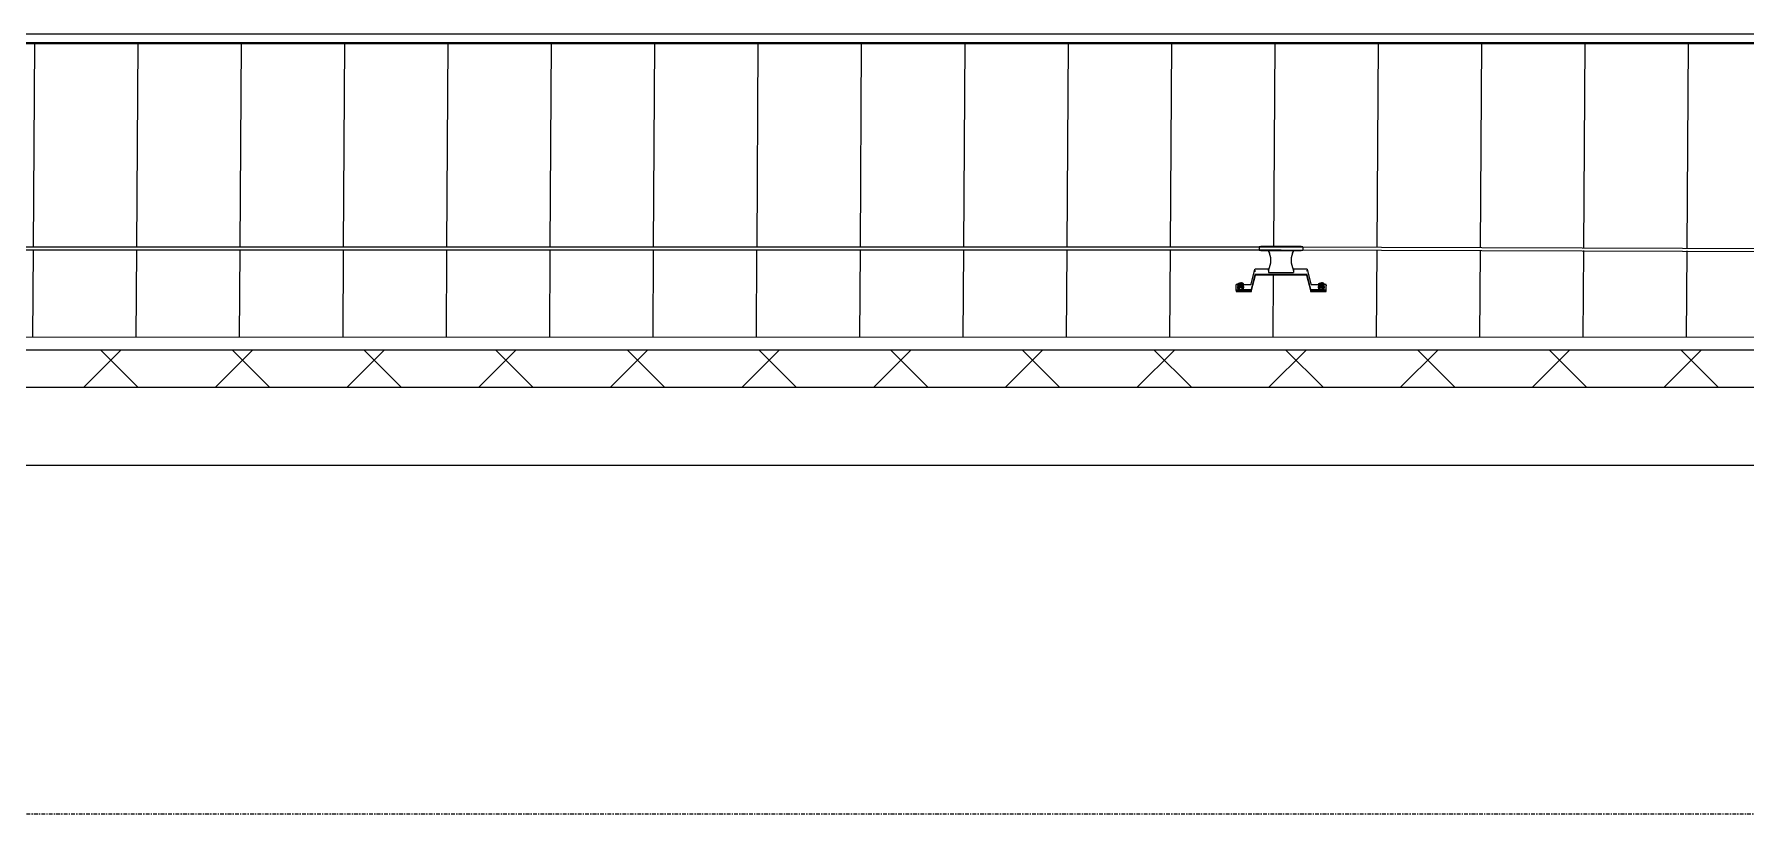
# Model space of a CAD drawing. Header units: millimetres. Extents: x 900982 to 1200730, y -305 to 27743.
# Drawn here: x 1006134 to 1011649, y 15200 to 17711 of the extents above; entities that cross this region are included whole.
import ezdxf

# ---------------------------------------------------------------- set-up
doc = ezdxf.new("R2010")
doc.units = ezdxf.units.MM
doc.linetypes.add('AEC_Center', pattern=[24, 12, -4, 4, -4])
for name, color, linetype, lineweight in [('A-FLOR-LEVL', 51, 'Continuous', 5), ('A-ROOF', 132, 'Continuous', 5), ('A-ROOF-PATT', 132, 'Continuous', 15), ('Q-SPCQ', 91, 'Continuous', 5)]:
    doc.layers.add(name, color=color, linetype=linetype, lineweight=lineweight)

# ---------------------------------------------------------------- blocks, each defined once
blk = doc.blocks.new('Static Line_Sayfa_Metal Deck_Pan Mount - Up to 15 _ pitch - Max 2 Users-1845519-SECTION - GRIDS 2A')
at = {"layer": 'Q-SPCQ'}
for p, q in [((1010152.4, 17024.9), (917357.6, 17024.9)), ((917357.6, 17016.9), (1010152.4, 17016.9)), ((1010085.7, 17027.2), (1010081.4, 17026.2)), ((1010081.4, 17015.7), (1010085.7, 17014.7)), ((1010214.8, 17027.4), (1010088, 17027.4)), ((1010088, 17014.4), (1010214.8, 17014.4)), ((1010111.4, 17014.5), (1010111.4, 17016.4)), ((1010111.4, 17013.3), (1010111.4, 17014.5)), ((1010191.4, 17014.5), (1010111.4, 17014.5)), ((1010111.4, 17013.6), (1010111.4, 17013.3)), ((1015903.5, 17006), (1010151.4, 17024.9)), ((1010151.4, 17016.9), (1015903.5, 16998)), ((1010191.4, 17016.4), (1010191.4, 17014.5)), ((1010191.4, 17014.5), (1010191.4, 17013.3)), ((1010191.4, 17013.3), (1010191.4, 17013.6)), ((1010221.4, 17026.2), (1010217.1, 17027.2)), ((1010217.1, 17014.7), (1010221.4, 17015.7)), ((1010067.5, 16936.8), (1010055, 16888.4)), ((1010055.1, 16905.9), (1010067.6, 16954.2)), ((1010056.6, 16886.5), (1010069.1, 16934.8)), ((1010068.6, 16949.8), (1010067.6, 16946)), ((1010234.3, 16937.5), (1010068.5, 16937.5)), ((1010068.6, 16954.9), (1010113.1, 16954.9)), ((1010070, 16935.5), (1010232.7, 16935.5)), ((1010111.4, 16951.6), (1010111.4, 16951.8)), ((1010111.4, 16951.8), (1010111.4, 16949.8)), ((1010111.4, 16949.6), (1010111.4, 16951.6)), ((1010111.4, 16943.2), (1010191.4, 16943.2)), ((1010189.7, 16954.9), (1010234.4, 16954.9)), ((1010191.4, 16949.8), (1010191.4, 16951.8)), ((1010191.4, 16951.8), (1010191.4, 16951.6)), ((1010191.4, 16951.6), (1010191.4, 16949.6)), ((1010233.7, 16934.8), (1010246.2, 16886.5)), ((1010235.3, 16946.4), (1010234.3, 16950.1)), ((1010247.7, 16888.4), (1010235.2, 16936.8)), ((1010235.3, 16954.2), (1010247.8, 16905.9)), ((1010006.4, 16888.6), (1010006.5, 16904.3)), ((1010006.4, 16888.6), (1010006.4, 16886.6)), ((1010006.4, 16885.7), (1010006.4, 16888.6)), ((1010056.4, 16885.7), (1010006.4, 16885.7)), ((1010006.4, 16885.7), (1010006.4, 16882.7)), ((1010006.4, 16882.7), (1010056.4, 16882.7)), ((1010016.8, 16897.5), (1010012.3, 16896.9)), ((1010012.4, 16894.2), (1010012.4, 16892.9)), ((1010012.4, 16890.3), (1010012.4, 16888.9)), ((1010012.5, 16905.2), (1010012.5, 16903.9)), ((1010012.5, 16901.2), (1010012.5, 16899.9)), ((1010054.1, 16887.7), (1010016.4, 16887.7)), ((1010016.4, 16885.7), (1010055.6, 16885.7)), ((1010021.4, 16902.3), (1010016.6, 16902.1)), ((1010016.6, 16902.1), (1010016.6, 16901.6)), ((1010016.6, 16902.1), (1010016.6, 16897.5)), ((1010016.6, 16901.6), (1010021.4, 16901.3)), ((1010016.6, 16901.6), (1010016.6, 16897)), ((1010016.6, 16896.7), (1010021.4, 16896.9)), ((1010021.4, 16895.9), (1010016.6, 16896.2)), ((1010026.3, 16902.1), (1010021.4, 16902.3)), ((1010021.4, 16902.3), (1010021.4, 16897.7)), ((1010021.4, 16901.3), (1010026.3, 16901.6)), ((1010021.4, 16896.8), (1010021.4, 16901.3)), ((1010021.4, 16896.9), (1010026.3, 16896.7)), ((1010026.3, 16896.2), (1010021.4, 16895.9)), ((1010021.5, 16905.1), (1010027.4, 16905.1)), ((1010030.6, 16896.9), (1010026.1, 16897.5)), ((1010026.3, 16901.6), (1010026.3, 16902.1)), ((1010026.3, 16902.1), (1010026.3, 16897.5)), ((1010026.3, 16901.6), (1010026.3, 16897)), ((1010029.3, 16905.1), (1010054.2, 16905.1)), ((1010030.4, 16892.9), (1010030.4, 16894.2)), ((1010030.4, 16888.9), (1010030.4, 16890.3)), ((1010030.5, 16903.9), (1010030.5, 16905.2)), ((1010030.5, 16899.9), (1010030.5, 16901.2)), ((1010056.4, 16882.7), (1010056.4, 16885.7)), ((1010246.4, 16885.7), (1010246.4, 16882.7)), ((1010296.4, 16885.7), (1010246.4, 16885.7)), ((1010246.4, 16882.7), (1010296.4, 16882.7)), ((1010247.2, 16885.7), (1010286.4, 16885.7)), ((1010286.4, 16887.7), (1010248.7, 16887.7)), ((1010248.8, 16905.1), (1010273.7, 16905.1)), ((1010276.8, 16897.5), (1010272.3, 16896.9)), ((1010272.4, 16894.2), (1010272.4, 16892.9)), ((1010272.4, 16890.3), (1010272.4, 16888.9)), ((1010272.5, 16905.2), (1010272.5, 16903.9)), ((1010272.5, 16901.2), (1010272.5, 16899.9)), ((1010275.5, 16905.1), (1010281.5, 16905.1)), ((1010281.4, 16902.3), (1010276.6, 16902.1)), ((1010276.6, 16902.1), (1010276.6, 16901.6)), ((1010276.6, 16902.1), (1010276.6, 16897.5)), ((1010276.6, 16901.6), (1010281.4, 16901.3)), ((1010276.6, 16901.6), (1010276.6, 16897)), ((1010281.4, 16896.9), (1010276.6, 16896.7)), ((1010286.3, 16902.1), (1010281.4, 16902.3)), ((1010281.4, 16902.3), (1010281.4, 16897.7)), ((1010281.4, 16901.3), (1010286.3, 16901.6)), ((1010281.4, 16896.8), (1010281.4, 16901.3)), ((1010286.3, 16896.7), (1010281.4, 16896.9)), ((1010281.4, 16895.9), (1010286.3, 16896.2)), ((1010290.6, 16896.9), (1010286.1, 16897.5)), ((1010286.3, 16901.6), (1010286.3, 16902.1)), ((1010286.3, 16902.1), (1010286.3, 16897.5)), ((1010286.3, 16901.6), (1010286.3, 16897)), ((1010290.4, 16892.9), (1010290.4, 16894.2)), ((1010290.4, 16888.9), (1010290.4, 16890.3)), ((1010290.5, 16903.9), (1010290.5, 16905.2)), ((1010290.5, 16899.9), (1010290.5, 16901.2)), ((1010296.4, 16888.6), (1010296.5, 16904.3)), ((1010296.4, 16885.7), (1010296.4, 16888.6)), ((1010296.4, 16882.7), (1010296.4, 16885.7)), ((1010296.5, 16903.1), (1010296.5, 16900.1))]:
    blk.add_line(p, q, dxfattribs=at)
at = {"layer": 'Q-SPCQ', "flags": 128}
for points in [[(1010085.7, 17027.2), (1010086.1, 17027.3), (1010086.5, 17027.3), (1010086.9, 17027.4), (1010087.3, 17027.4), (1010087.7, 17027.4), (1010088, 17027.4)], [(1010088, 17014.4), (1010087.6, 17014.4), (1010087.2, 17014.5), (1010086.8, 17014.5), (1010086.4, 17014.6), (1010086, 17014.6), (1010085.7, 17014.7)], [(1010214.8, 17027.4), (1010215.2, 17027.4), (1010215.6, 17027.4), (1010216, 17027.4), (1010216.4, 17027.3), (1010216.8, 17027.2), (1010217.1, 17027.2)], [(1010217.1, 17014.7), (1010216.7, 17014.6), (1010216.3, 17014.6), (1010215.9, 17014.5), (1010215.5, 17014.5), (1010215.1, 17014.4), (1010214.8, 17014.4)], [(1010012.4, 16894.2), (1010012.8, 16895.9), (1010013.5, 16897), (1010014.1, 16897.5), (1010014.6, 16897.8), (1010014.9, 16898), (1010015.2, 16898.1), (1010015.5, 16898.2), (1010015.7, 16898.2), (1010015.8, 16898.3), (1010016, 16898.3), (1010016.2, 16898.4), (1010016.3, 16898.4), (1010016.5, 16898.4), (1010016.6, 16898.4), (1010016.8, 16898.5), (1010016.9, 16898.5), (1010017.1, 16898.5), (1010017.3, 16898.5), (1010017.4, 16898.5), (1010017.6, 16898.5), (1010017.8, 16898.6), (1010017.9, 16898.6), (1010018.1, 16898.6), (1010018.3, 16898.6), (1010018.5, 16898.6), (1010018.7, 16898.6), (1010018.9, 16898.6), (1010019.1, 16898.6), (1010019.3, 16898.6), (1010019.5, 16898.6), (1010019.7, 16898.7), (1010019.9, 16898.7), (1010020.1, 16898.7), (1010020.3, 16898.7), (1010020.5, 16898.7), (1010020.7, 16898.7), (1010020.9, 16898.7), (1010021.1, 16898.7), (1010021.4, 16898.7), (1010021.4, 16898.7)], [(1010012.4, 16890.3), (1010012.8, 16891.9), (1010013.5, 16893), (1010014.1, 16893.6), (1010014.6, 16893.8), (1010014.9, 16894), (1010015.2, 16894.1), (1010015.4, 16894.2), (1010015.6, 16894.3), (1010015.8, 16894.3), (1010016, 16894.3), (1010016.1, 16894.4), (1010016.3, 16894.4), (1010016.5, 16894.4), (1010016.6, 16894.5), (1010016.8, 16894.5), (1010016.9, 16894.5), (1010017.1, 16894.5), (1010017.2, 16894.5), (1010017.4, 16894.5), (1010017.6, 16894.6), (1010017.7, 16894.6), (1010017.9, 16894.6), (1010018.1, 16894.6), (1010018.3, 16894.6), (1010018.5, 16894.6), (1010018.7, 16894.6), (1010018.8, 16894.6), (1010019, 16894.6), (1010019.2, 16894.7), (1010019.4, 16894.7), (1010019.6, 16894.7), (1010019.9, 16894.7), (1010020.1, 16894.7), (1010020.3, 16894.7), (1010020.5, 16894.7), (1010020.7, 16894.7), (1010020.9, 16894.7), (1010021.1, 16894.7), (1010021.3, 16894.7), (1010021.4, 16894.7)], [(1010012.5, 16905.2), (1010012.9, 16906.9), (1010013.6, 16907.9), (1010014.2, 16908.5), (1010014.6, 16908.8), (1010015, 16909), (1010015.3, 16909.1), (1010015.5, 16909.2), (1010015.7, 16909.2), (1010015.9, 16909.3), (1010016.1, 16909.3), (1010016.2, 16909.3), (1010016.4, 16909.3), (1010016.5, 16909.4), (1010016.7, 16909.4), (1010016.9, 16909.4), (1010017, 16909.4), (1010017.2, 16909.5), (1010017.3, 16909.5), (1010017.5, 16909.5), (1010017.7, 16909.5), (1010017.8, 16909.5), (1010018, 16909.5), (1010018.2, 16909.5), (1010018.4, 16909.6), (1010018.6, 16909.6), (1010018.7, 16909.6), (1010018.9, 16909.6), (1010019.1, 16909.6), (1010019.3, 16909.6), (1010019.5, 16909.6), (1010019.7, 16909.6), (1010019.9, 16909.6), (1010020.2, 16909.6), (1010020.4, 16909.6), (1010020.6, 16909.6), (1010020.8, 16909.6), (1010021, 16909.6), (1010021.2, 16909.6), (1010021.4, 16909.6), (1010021.5, 16909.6)], [(1010012.5, 16901.2), (1010012.8, 16902.9), (1010013.5, 16904), (1010014.2, 16904.5), (1010014.6, 16904.8), (1010015, 16905), (1010015.3, 16905.1), (1010015.5, 16905.2), (1010015.7, 16905.2), (1010015.9, 16905.3), (1010016, 16905.3), (1010016.2, 16905.3), (1010016.4, 16905.4), (1010016.5, 16905.4), (1010016.7, 16905.4), (1010016.8, 16905.4), (1010017, 16905.4), (1010017.1, 16905.5), (1010017.3, 16905.5), (1010017.5, 16905.5), (1010017.6, 16905.5), (1010017.8, 16905.5), (1010018, 16905.5), (1010018.2, 16905.6), (1010018.3, 16905.6), (1010018.5, 16905.6), (1010018.7, 16905.6), (1010018.9, 16905.6), (1010019.1, 16905.6), (1010019.3, 16905.6), (1010019.5, 16905.6), (1010019.7, 16905.6), (1010019.9, 16905.6), (1010020.1, 16905.6), (1010020.3, 16905.6), (1010020.5, 16905.6), (1010020.8, 16905.6), (1010021, 16905.7), (1010021.2, 16905.7), (1010021.4, 16905.7), (1010021.5, 16905.7)], [(1010030.4, 16894.2), (1010030, 16895.9), (1010029.3, 16897), (1010028.7, 16897.5), (1010028.2, 16897.8), (1010027.9, 16898), (1010027.6, 16898.1), (1010027.4, 16898.2), (1010027.2, 16898.2), (1010027, 16898.3), (1010026.8, 16898.3), (1010026.7, 16898.4), (1010026.5, 16898.4), (1010026.3, 16898.4), (1010026.2, 16898.4), (1010026, 16898.5), (1010025.9, 16898.5), (1010025.7, 16898.5), (1010025.6, 16898.5), (1010025.4, 16898.5), (1010025.2, 16898.5), (1010025.1, 16898.6), (1010024.9, 16898.6), (1010024.7, 16898.6), (1010024.5, 16898.6), (1010024.3, 16898.6), (1010024.1, 16898.6), (1010024, 16898.6), (1010023.8, 16898.6), (1010023.6, 16898.6), (1010023.4, 16898.6), (1010023.2, 16898.7), (1010022.9, 16898.7), (1010022.7, 16898.7), (1010022.5, 16898.7), (1010022.3, 16898.7), (1010022.1, 16898.7), (1010021.9, 16898.7), (1010021.7, 16898.7), (1010021.5, 16898.7), (1010021.4, 16898.7)], [(1010030.4, 16890.3), (1010030, 16891.9), (1010029.3, 16893), (1010028.7, 16893.6), (1010028.2, 16893.8), (1010027.9, 16894), (1010027.6, 16894.1), (1010027.3, 16894.2), (1010027.1, 16894.3), (1010027, 16894.3), (1010026.8, 16894.3), (1010026.6, 16894.4), (1010026.5, 16894.4), (1010026.3, 16894.4), (1010026.2, 16894.5), (1010026, 16894.5), (1010025.9, 16894.5), (1010025.7, 16894.5), (1010025.5, 16894.5), (1010025.4, 16894.5), (1010025.2, 16894.6), (1010025, 16894.6), (1010024.9, 16894.6), (1010024.7, 16894.6), (1010024.5, 16894.6), (1010024.3, 16894.6), (1010024.1, 16894.6), (1010023.9, 16894.6), (1010023.7, 16894.6), (1010023.5, 16894.7), (1010023.3, 16894.7), (1010023.1, 16894.7), (1010022.9, 16894.7), (1010022.7, 16894.7), (1010022.5, 16894.7), (1010022.3, 16894.7), (1010022.1, 16894.7), (1010021.9, 16894.7), (1010021.7, 16894.7), (1010021.4, 16894.7), (1010021.4, 16894.7)], [(1010030.5, 16905.2), (1010030.1, 16906.9), (1010029.4, 16907.9), (1010028.8, 16908.5), (1010028.3, 16908.8), (1010028, 16909), (1010027.7, 16909.1), (1010027.4, 16909.2), (1010027.2, 16909.2), (1010027.1, 16909.3), (1010026.9, 16909.3), (1010026.7, 16909.3), (1010026.6, 16909.3), (1010026.4, 16909.4), (1010026.3, 16909.4), (1010026.1, 16909.4), (1010026, 16909.4), (1010025.8, 16909.5), (1010025.6, 16909.5), (1010025.5, 16909.5), (1010025.3, 16909.5), (1010025.1, 16909.5), (1010025, 16909.5), (1010024.8, 16909.5), (1010024.6, 16909.6), (1010024.4, 16909.6), (1010024.2, 16909.6), (1010024, 16909.6), (1010023.8, 16909.6), (1010023.6, 16909.6), (1010023.4, 16909.6), (1010023.2, 16909.6), (1010023, 16909.6), (1010022.8, 16909.6), (1010022.6, 16909.6), (1010022.4, 16909.6), (1010022.2, 16909.6), (1010022, 16909.6), (1010021.8, 16909.6), (1010021.5, 16909.6), (1010021.5, 16909.6)], [(1010030.5, 16901.2), (1010030.1, 16902.9), (1010029.4, 16904), (1010028.8, 16904.5), (1010028.3, 16904.8), (1010027.9, 16905), (1010027.6, 16905.1), (1010027.4, 16905.2), (1010027.2, 16905.2), (1010027, 16905.3), (1010026.9, 16905.3), (1010026.7, 16905.3), (1010026.5, 16905.4), (1010026.4, 16905.4), (1010026.2, 16905.4), (1010026.1, 16905.4), (1010025.9, 16905.4), (1010025.8, 16905.5), (1010025.6, 16905.5), (1010025.4, 16905.5), (1010025.3, 16905.5), (1010025.1, 16905.5), (1010024.9, 16905.5), (1010024.7, 16905.6), (1010024.6, 16905.6), (1010024.4, 16905.6), (1010024.2, 16905.6), (1010024, 16905.6), (1010023.8, 16905.6), (1010023.6, 16905.6), (1010023.4, 16905.6), (1010023.2, 16905.6), (1010023, 16905.6), (1010022.8, 16905.6), (1010022.6, 16905.6), (1010022.4, 16905.6), (1010022.2, 16905.6), (1010021.9, 16905.7), (1010021.7, 16905.7), (1010021.5, 16905.7), (1010021.5, 16905.7)], [(1010272.4, 16894.2), (1010272.8, 16895.9), (1010273.5, 16897), (1010274.1, 16897.5), (1010274.6, 16897.8), (1010274.9, 16898), (1010275.2, 16898.1), (1010275.5, 16898.2), (1010275.7, 16898.2), (1010275.8, 16898.3), (1010276, 16898.3), (1010276.2, 16898.4), (1010276.3, 16898.4), (1010276.5, 16898.4), (1010276.6, 16898.4), (1010276.8, 16898.5), (1010276.9, 16898.5), (1010277.1, 16898.5), (1010277.3, 16898.5), (1010277.4, 16898.5), (1010277.6, 16898.5), (1010277.8, 16898.6), (1010277.9, 16898.6), (1010278.1, 16898.6), (1010278.3, 16898.6), (1010278.5, 16898.6), (1010278.7, 16898.6), (1010278.9, 16898.6), (1010279.1, 16898.6), (1010279.3, 16898.6), (1010279.5, 16898.6), (1010279.7, 16898.7), (1010279.9, 16898.7), (1010280.1, 16898.7), (1010280.3, 16898.7), (1010280.5, 16898.7), (1010280.7, 16898.7), (1010280.9, 16898.7), (1010281.1, 16898.7), (1010281.4, 16898.7), (1010281.4, 16898.7)], [(1010272.4, 16890.3), (1010272.8, 16891.9), (1010273.5, 16893), (1010274.1, 16893.6), (1010274.6, 16893.8), (1010274.9, 16894), (1010275.2, 16894.1), (1010275.4, 16894.2), (1010275.6, 16894.3), (1010275.8, 16894.3), (1010276, 16894.3), (1010276.1, 16894.4), (1010276.3, 16894.4), (1010276.5, 16894.4), (1010276.6, 16894.5), (1010276.8, 16894.5), (1010276.9, 16894.5), (1010277.1, 16894.5), (1010277.2, 16894.5), (1010277.4, 16894.5), (1010277.6, 16894.6), (1010277.7, 16894.6), (1010277.9, 16894.6), (1010278.1, 16894.6), (1010278.3, 16894.6), (1010278.5, 16894.6), (1010278.7, 16894.6), (1010278.8, 16894.6), (1010279, 16894.6), (1010279.2, 16894.7), (1010279.4, 16894.7), (1010279.6, 16894.7), (1010279.9, 16894.7), (1010280.1, 16894.7), (1010280.3, 16894.7), (1010280.5, 16894.7), (1010280.7, 16894.7), (1010280.9, 16894.7), (1010281.1, 16894.7), (1010281.3, 16894.7), (1010281.4, 16894.7)], [(1010272.5, 16905.2), (1010272.9, 16906.9), (1010273.6, 16907.9), (1010274.2, 16908.5), (1010274.6, 16908.8), (1010275, 16909), (1010275.3, 16909.1), (1010275.5, 16909.2), (1010275.7, 16909.2), (1010275.9, 16909.3), (1010276.1, 16909.3), (1010276.2, 16909.3), (1010276.4, 16909.3), (1010276.5, 16909.4), (1010276.7, 16909.4), (1010276.9, 16909.4), (1010277, 16909.4), (1010277.2, 16909.5), (1010277.3, 16909.5), (1010277.5, 16909.5), (1010277.7, 16909.5), (1010277.8, 16909.5), (1010278, 16909.5), (1010278.2, 16909.5), (1010278.4, 16909.6), (1010278.6, 16909.6), (1010278.7, 16909.6), (1010278.9, 16909.6), (1010279.1, 16909.6), (1010279.3, 16909.6), (1010279.5, 16909.6), (1010279.7, 16909.6), (1010279.9, 16909.6), (1010280.2, 16909.6), (1010280.4, 16909.6), (1010280.6, 16909.6), (1010280.8, 16909.6), (1010281, 16909.6), (1010281.2, 16909.6), (1010281.4, 16909.6), (1010281.5, 16909.6)], [(1010272.5, 16901.2), (1010272.8, 16902.9), (1010273.5, 16904), (1010274.2, 16904.5), (1010274.6, 16904.8), (1010275, 16905), (1010275.3, 16905.1), (1010275.5, 16905.2), (1010275.7, 16905.2), (1010275.9, 16905.3), (1010276, 16905.3), (1010276.2, 16905.3), (1010276.4, 16905.4), (1010276.5, 16905.4), (1010276.7, 16905.4), (1010276.8, 16905.4), (1010277, 16905.4), (1010277.1, 16905.5), (1010277.3, 16905.5), (1010277.5, 16905.5), (1010277.6, 16905.5), (1010277.8, 16905.5), (1010278, 16905.5), (1010278.2, 16905.6), (1010278.3, 16905.6), (1010278.5, 16905.6), (1010278.7, 16905.6), (1010278.9, 16905.6), (1010279.1, 16905.6), (1010279.3, 16905.6), (1010279.5, 16905.6), (1010279.7, 16905.6), (1010279.9, 16905.6), (1010280.1, 16905.6), (1010280.3, 16905.6), (1010280.5, 16905.6), (1010280.8, 16905.6), (1010281, 16905.7), (1010281.2, 16905.7), (1010281.4, 16905.7), (1010281.5, 16905.7)], [(1010290.4, 16894.2), (1010290, 16895.9), (1010289.3, 16897), (1010288.7, 16897.5), (1010288.2, 16897.8), (1010287.9, 16898), (1010287.6, 16898.1), (1010287.4, 16898.2), (1010287.2, 16898.2), (1010287, 16898.3), (1010286.8, 16898.3), (1010286.7, 16898.4), (1010286.5, 16898.4), (1010286.3, 16898.4), (1010286.2, 16898.4), (1010286, 16898.5), (1010285.9, 16898.5), (1010285.7, 16898.5), (1010285.6, 16898.5), (1010285.4, 16898.5), (1010285.2, 16898.5), (1010285.1, 16898.6), (1010284.9, 16898.6), (1010284.7, 16898.6), (1010284.5, 16898.6), (1010284.3, 16898.6), (1010284.1, 16898.6), (1010284, 16898.6), (1010283.8, 16898.6), (1010283.6, 16898.6), (1010283.4, 16898.6), (1010283.2, 16898.7), (1010282.9, 16898.7), (1010282.7, 16898.7), (1010282.5, 16898.7), (1010282.3, 16898.7), (1010282.1, 16898.7), (1010281.9, 16898.7), (1010281.7, 16898.7), (1010281.5, 16898.7), (1010281.4, 16898.7)], [(1010290.4, 16890.3), (1010290, 16891.9), (1010289.3, 16893), (1010288.7, 16893.6), (1010288.2, 16893.8), (1010287.9, 16894), (1010287.6, 16894.1), (1010287.3, 16894.2), (1010287.1, 16894.3), (1010287, 16894.3), (1010286.8, 16894.3), (1010286.6, 16894.4), (1010286.5, 16894.4), (1010286.3, 16894.4), (1010286.2, 16894.5), (1010286, 16894.5), (1010285.9, 16894.5), (1010285.7, 16894.5), (1010285.5, 16894.5), (1010285.4, 16894.5), (1010285.2, 16894.6), (1010285, 16894.6), (1010284.9, 16894.6), (1010284.7, 16894.6), (1010284.5, 16894.6), (1010284.3, 16894.6), (1010284.1, 16894.6), (1010283.9, 16894.6), (1010283.7, 16894.6), (1010283.5, 16894.7), (1010283.3, 16894.7), (1010283.1, 16894.7), (1010282.9, 16894.7), (1010282.7, 16894.7), (1010282.5, 16894.7), (1010282.3, 16894.7), (1010282.1, 16894.7), (1010281.9, 16894.7), (1010281.7, 16894.7), (1010281.4, 16894.7), (1010281.4, 16894.7)], [(1010290.5, 16905.2), (1010290.1, 16906.9), (1010289.4, 16907.9), (1010288.8, 16908.5), (1010288.3, 16908.8), (1010288, 16909), (1010287.7, 16909.1), (1010287.4, 16909.2), (1010287.2, 16909.2), (1010287.1, 16909.3), (1010286.9, 16909.3), (1010286.7, 16909.3), (1010286.6, 16909.3), (1010286.4, 16909.4), (1010286.3, 16909.4), (1010286.1, 16909.4), (1010286, 16909.4), (1010285.8, 16909.5), (1010285.6, 16909.5), (1010285.5, 16909.5), (1010285.3, 16909.5), (1010285.1, 16909.5), (1010285, 16909.5), (1010284.8, 16909.5), (1010284.6, 16909.6), (1010284.4, 16909.6), (1010284.2, 16909.6), (1010284, 16909.6), (1010283.8, 16909.6), (1010283.6, 16909.6), (1010283.4, 16909.6), (1010283.2, 16909.6), (1010283, 16909.6), (1010282.8, 16909.6), (1010282.6, 16909.6), (1010282.4, 16909.6), (1010282.2, 16909.6), (1010282, 16909.6), (1010281.8, 16909.6), (1010281.5, 16909.6), (1010281.5, 16909.6)], [(1010290.5, 16901.2), (1010290.1, 16902.9), (1010289.4, 16904), (1010288.8, 16904.5), (1010288.3, 16904.8), (1010287.9, 16905), (1010287.6, 16905.1), (1010287.4, 16905.2), (1010287.2, 16905.2), (1010287, 16905.3), (1010286.9, 16905.3), (1010286.7, 16905.3), (1010286.5, 16905.4), (1010286.4, 16905.4), (1010286.2, 16905.4), (1010286.1, 16905.4), (1010285.9, 16905.4), (1010285.8, 16905.5), (1010285.6, 16905.5), (1010285.4, 16905.5), (1010285.3, 16905.5), (1010285.1, 16905.5), (1010284.9, 16905.5), (1010284.7, 16905.6), (1010284.6, 16905.6), (1010284.4, 16905.6), (1010284.2, 16905.6), (1010284, 16905.6), (1010283.8, 16905.6), (1010283.6, 16905.6), (1010283.4, 16905.6), (1010283.2, 16905.6), (1010283, 16905.6), (1010282.8, 16905.6), (1010282.6, 16905.6), (1010282.4, 16905.6), (1010282.2, 16905.6), (1010281.9, 16905.7), (1010281.7, 16905.7), (1010281.5, 16905.7), (1010281.5, 16905.7)]]:
    blk.add_lwpolyline(points, dxfattribs=at)
at = {"layer": 'Q-SPCQ'}
for centre, major_axis, ratio, start_param, end_param in [((1010081.4, 17020.9), (0, 5.22), 0.000553, 0.087266, 1.006623), ((1010081.4, 17020.9), (0, 5.22), 0.000553, 1.134464, 3.141462), ((1010081.4, 17020.9), (0, 5.22), 0.000553, 3.141593, 3.228859), ((1010048.6, 16982.7), (-70, 0.4), 0.996195, 3.429686, 3.60672), ((1010048.6, 16982.5), (-70, 0.4), 0.996195, 2.689154, 3.60672), ((1010254.2, 16982.5), (-70, 0.4), 0.996195, 5.830747, 6.748313), ((1010254.2, 16982.7), (-70, 0.4), 0.996195, 5.830747, 6.009742), ((1010221.4, 17020.9), (0, 5.22), 0.000553, 0.087266, 3.141593), ((1010221.4, 17020.9), (0, 5.22), 0.000553, 3.141723, 3.228859), ((1010068.5, 16936.5), (-1, 0.006), 0.996195, 4.718734, 6.03737), ((1010068.6, 16953.9), (-1, 0.006), 0.996195, 4.938506, 6.03737), ((1010070, 16934.5), (-1, 0.006), 0.996195, 4.718734, 6.03737), ((1010048.6, 16982.7), (-70, 0.4), 0.996195, 2.689154, 2.918546), ((1010111.4, 16950.2), (0, 7), 0.000553, 1.658063, 3.228859), ((1010254.2, 16982.7), (-70, 0.4), 0.996195, 0.235736, 0.465127), ((1010191.4, 16950.2), (0, 7), 0.000553, 1.658063, 3.228859), ((1010232.7, 16934.5), (-1, 0.006), 0.996195, 3.400097, 4.718734), ((1010234.4, 16953.9), (-1, 0.006), 0.996195, 3.400097, 4.718734), ((1010234.3, 16936.5), (-1, 0.006), 0.996195, 3.400097, 4.498961), ((1010016.4, 16888.6), (10, 0), 0.087156, 3.141593, 4.711834), ((1010016.4, 16886.6), (10, 0), 0.087156, 3.141593, 4.450035), ((1010016.5, 16904.3), (10, 0), 0.087156, 2.09384, 3.141038), ((1010021.4, 16896.4), (11, 0), 0.087156, 1.570241, 3.664636), ((1010021.5, 16899.9), (9, 0), 0.087156, 1.915454, 4.711834), ((1010021.4, 16888.9), (9, 0), 0.087156, 1.915454, 4.711834), ((1010021.4, 16892.9), (9, 0), 0.087156, 1.570241, 3.664636), ((1010021.5, 16903.9), (9, 0), 0.087156, 1.915454, 3.664636), ((1010016.4, 16886.6), (10, 0), 0.087156, 4.643586, 4.711834), ((1010021.4, 16896.4), (11, 0), 0.087156, 5.759031, 7.853427), ((1010021.4, 16892.9), (9, 0), 0.087156, 5.759031, 7.853427), ((1010021.4, 16888.9), (9, 0), 0.087156, 4.711834, 7.509336), ((1010021.5, 16903.9), (9, 0), 0.087156, 5.759031, 7.853427), ((1010021.5, 16903.9), (9, 0), 0.087156, 4.711834, 5.576632), ((1010021.5, 16899.9), (9, 0), 0.087156, 4.711834, 7.853427), ((1010054.1, 16888.7), (-1, 0.006), 0.996195, 1.577141, 2.895778), ((1010054.2, 16906.1), (-1, 0.006), 0.996195, 1.577141, 2.895778), ((1010055.6, 16886.7), (-1, 0.006), 0.996195, 1.577141, 2.895778), ((1010247.2, 16886.7), (-1, 0.006), 0.996195, 0.258504, 1.577141), ((1010248.7, 16888.7), (-1, 0.006), 0.996195, 0.258504, 1.577141), ((1010248.8, 16906.1), (-1, 0.006), 0.996195, 0.258504, 1.577141), ((1010281.4, 16896.4), (11, 0), 0.087156, 1.570241, 3.664636), ((1010281.4, 16888.9), (9, 0), 0.087156, 1.915454, 4.711834), ((1010281.4, 16892.9), (9, 0), 0.087156, 1.915454, 3.664636), ((1010281.5, 16903.9), (9, 0), 0.087156, 1.571576, 3.664636), ((1010281.5, 16899.9), (9, 0), 0.087156, 1.570241, 4.711834), ((1010281.5, 16903.9), (9, 0), 0.087156, 3.838502, 4.711834), ((1010281.4, 16896.4), (11, 0), 0.087156, 5.759031, 7.853427), ((1010281.4, 16892.9), (9, 0), 0.087156, 5.759031, 7.853427), ((1010281.4, 16892.9), (9, 0), 0.087156, 4.711834, 5.576632), ((1010281.4, 16888.9), (9, 0), 0.087156, 4.711834, 7.853427), ((1010281.5, 16903.9), (9, 0), 0.087156, 4.711834, 5.576632), ((1010281.5, 16899.9), (9, 0), 0.087156, 4.711834, 7.853427), ((1010281.5, 16903.9), (9, 0), 0.087156, 5.759031, 7.509336), ((1010286.4, 16888.6), (10, 0), 0.087156, 4.711834, 6.28263), ((1010286.4, 16886.6), (10, 0), 0.087156, 4.711834, 6.28263), ((1010286.5, 16904.3), (10, 0), 0.087156, 0, 1.046642)]:
    blk.add_ellipse(centre, major_axis=major_axis, ratio=ratio, start_param=start_param, end_param=end_param, dxfattribs=at)
for points in [[(1010021.4, 16897.7), (1010020.6, 16897.8), (1010019, 16897.8), (1010017.4, 16897.6), (1010016.6, 16897.5)], [(1010016.6, 16897.5), (1010016.6, 16897.5), (1010016.6, 16897.4), (1010016.6, 16897.2), (1010016.6, 16897)], [(1010016.6, 16897), (1010017.4, 16897.1), (1010019, 16897.1), (1010020.6, 16896.9), (1010021.4, 16896.8)], [(1010026.3, 16897.5), (1010025.5, 16897.6), (1010023.9, 16897.8), (1010022.2, 16897.8), (1010021.4, 16897.7)], [(1010021.4, 16896.8), (1010022.2, 16896.9), (1010023.8, 16897.1), (1010025.5, 16897.1), (1010026.3, 16897)], [(1010026.3, 16897), (1010026.3, 16897.2), (1010026.3, 16897.4), (1010026.3, 16897.5), (1010026.3, 16897.5)], [(1010276.6, 16897.5), (1010277.4, 16897.6), (1010279, 16897.8), (1010280.6, 16897.8), (1010281.4, 16897.7)], [(1010276.6, 16897), (1010276.6, 16897.2), (1010276.6, 16897.4), (1010276.6, 16897.5), (1010276.6, 16897.5)], [(1010281.4, 16896.8), (1010280.6, 16896.9), (1010279, 16897.1), (1010277.4, 16897.1), (1010276.6, 16897)], [(1010281.4, 16897.7), (1010282.2, 16897.8), (1010283.9, 16897.8), (1010285.5, 16897.6), (1010286.3, 16897.5)], [(1010286.3, 16897), (1010285.5, 16897.1), (1010283.8, 16897.1), (1010282.2, 16896.9), (1010281.4, 16896.8)], [(1010286.3, 16897.5), (1010286.3, 16897.5), (1010286.3, 16897.4), (1010286.3, 16897.2), (1010286.3, 16897)]]:
    blk.add_open_spline(points, degree=3, dxfattribs=at)
blk = doc.blocks.new('Ridge Capping - Ridge Capping-1882401-SECTION - GRIDS 2A')
at = {"layer": 'A-ROOF'}
for p, q in [((1021760.8, 17710.8), (910524.5, 17710.9)), ((910524.4, 17684.7), (1021760.8, 17684.7)), ((910524.4, 17681), (1021760.8, 17681))]:
    blk.add_line(p, q, dxfattribs=at)

msp = doc.modelspace()

# ---------------------------------------------------------------- hatches: boundary and pattern name
at = {"layer": 'A-ROOF-PATT', "lineweight": 5}
h = msp.add_hatch(dxfattribs=at)
h.set_pattern_fill('FP_3', color=256, style=0, pattern_type=2)
h.set_pattern_definition([(89.638, (-19.27, 413459.42), (-332.99965, -0.00109), [])])
h.paths.add_polyline_path([(1013396.2, 17006.6), (1013396.2, 17007.8), (1013387.2, 17007.8)])
h.paths.add_polyline_path([(1013258.7, 17008.2), (1013258.7, 17006.7), (1013256, 17007.9)])
h.paths.add_polyline_path([(914851.3, 17009), (914851.3, 17010.2), (914842.3, 17010.1)])
h.paths.add_polyline_path([(914713.8, 17009.7), (914713.8, 17008.2), (914710.3, 17009.3)])
h.paths.add_polyline_path([(913942.5, 17006.1), (913942.5, 17007.4), (913932.6, 17007.3)])
h.paths.add_polyline_path([(911611.8, 17018.4), (911608.4, 17009.3), (911607.4, 17019.2), (911610.3, 17018.7)])
h.paths.add_polyline_path([(911615.8, 17016.6), (911610.4, 17009), (911613, 17017.9)])
h.paths.add_polyline_path([(911619.2, 17013.8), (911613.8, 17011.7), (911615.8, 17016.6)])
h.paths.add_polyline_path([(913561.9, 17011.2), (913561.9, 17012.3), (913564.6, 17011.4)])
h.paths.add_polyline_path([(915661.9, 17018.2), (915661.9, 17019.3), (915667.1, 17018.5)])
h.paths.add_polyline_path([(916201.2, 17020), (916211.3, 17021.1), (916206.5, 17020.3)])
h.paths.add_polyline_path([(916649.4, 17021.6), (916649.4, 17022.5), (916653, 17021.7)])
h.paths.add_polyline_path([(1012106.7, 17017.2), (1012106.7, 17018.4), (1012108.3, 17017.3)])
h.paths.add_polyline_path([(1014206.8, 17010.5), (1014206.8, 17011.6), (1014210.6, 17010.7)])
h.paths.add_polyline_path([(1014746.1, 17008.7), (1014756.2, 17009.8), (1014750, 17008.9)])
h.paths.add_polyline_path([(1015890.8, 17013.8), (1015899.7, 17005.4), (1015898.2, 17003.2), (1015903.5, 17000.6), (1015899.7, 16998.4), (1015898.2, 16996.5), (1015903.5, 16994.3), (1015908.8, 16996.5), (1015911, 17001.8), (1015910, 17015.7), (1015905.4, 17009.3), (1015903.5, 17009.3), (1015901.5, 17009), (1015899.2, 17009), (1015898.2, 17007.1), (1015894.2, 17010.7)])
h.paths.add_polyline_path([(1016226.9, 16735), (1016226.9, 16878.7), (1016096.9, 16878.7), (1016096.9, 16881.7), (1015965, 16881.7), (1015965, 16878.7), (1015936.8, 16878.7), (1015936.8, 16881.7), (1015804.9, 16881.7), (1015804.9, 16878.7), (1015674.9, 16878.7), (1015675, 16952.5), (1015886, 16953.7), (1015885.4, 16999.3), (1015821.4, 16998.6), (1015631, 16999.3), (1015403.7, 17000), (1015373, 16999.8), (1014892.4, 17001.6), (1014802.5, 17001.7), (1013948.7, 17005.5), (1013881.3, 17005.1), (1013836.3, 17004.9), (1013289.4, 17007.3), (1013287.9, 17007.9), (1013227.2, 17007.3), (1013139.8, 17007.7), (1013078.6, 17007.3), (1010221.4, 17017), (1010221.4, 17015.7), (1010191.4, 17014.5), (1010186, 16998.3), (1010184.2, 16982.5), (1010186, 16966.6), (1010191.4, 16954.9), (1010234.4, 16954.9), (1010232.7, 16935.5), (1010068.5, 16937.5), (1010068.6, 16954.9), (1010113.1, 16954.9), (1010116.8, 16966.6), (1010118.6, 16982.5), (1010116.8, 16998.3), (1010111.4, 17014.5), (1010081.4, 17015.7), (1010081.4, 17017), (1004415.3, 17015.7), (1004415.3, 17014.5), (1004391.8, 17014.5), (1004386.4, 16998.3), (1004384.6, 16982.5), (1004386.5, 16966.6), (1004391.9, 16954.9), (1004434.8, 16954.9), (1004433.2, 16935.5), (1004268.9, 16937.5), (1004269, 16954.9), (1004313.6, 16954.9), (1004317.3, 16966.6), (1004319.1, 16982.5), (1004317.3, 16998.3), (1004311.9, 17014.5), (1004281.9, 17015.7), (1004281.9, 17017), (998615.7, 17015.7), (998615.7, 17014.5), (998592.3, 17014.5), (998586.9, 16998.3), (998585.1, 16982.5), (998586.9, 16966.6), (998592.3, 16954.9), (998635.3, 16954.9), (998633.6, 16935.5), (998469.4, 16937.5), (998469.5, 16954.9), (998514, 16954.9), (998517.7, 16966.6), (998519.5, 16982.5), (998517.7, 16998.3), (998512.3, 17014.5), (998482.3, 17015.7), (998482.3, 17017), (992816.2, 17015.7), (992816.2, 17014.5), (992792.7, 17014.5), (992787.3, 16998.3), (992785.5, 16982.5), (992787.3, 16966.6), (992792.8, 16954.9), (992835.7, 16954.9), (992834.1, 16935.5), (992669.8, 16937.5), (992669.9, 16954.9), (992714.5, 16954.9), (992718.2, 16966.6), (992720, 16982.5), (992718.2, 16998.3), (992712.8, 17014.5), (992682.7, 17015.7), (992682.7, 17017), (987016.6, 17015.7), (987016.6, 17014.5), (986993.2, 17014.5), (986987.8, 16998.3), (986986, 16982.5), (986987.8, 16966.6), (986993.2, 16954.9), (987036.2, 16954.9), (987034.5, 16935.5), (986870.3, 16937.5), (986870.4, 16954.9), (986914.9, 16954.9), (986918.6, 16966.6), (986920.4, 16982.5), (986916.4, 17005), (986913.2, 17014.5), (986883.2, 17015.7), (986883.2, 17017), (981217.1, 17015.7), (981217.1, 17014.5), (981193.6, 17014.5), (981188.2, 16998.3), (981186.4, 16982.5), (981188.2, 16966.6), (981193.6, 16954.9), (981236.6, 16954.9), (981235, 16935.5), (981070.7, 16937.5), (981070.8, 16954.9), (981115.4, 16954.9), (981119.1, 16966.6), (981120.9, 16982.5), (981119.1, 16998.3), (981113.6, 17014.5), (981083.6, 17015.7), (981083.6, 17017), (975417.5, 17015.7), (975417.5, 17014.5), (975394.1, 17014.5), (975388.7, 16998.3), (975386.9, 16982.5), (975388.7, 16966.6), (975394.1, 16954.9), (975437.1, 16954.9), (975435.4, 16935.5), (975271.2, 16937.5), (975271.3, 16954.9), (975315.8, 16954.9), (975319.5, 16966.6), (975321.3, 16982.5), (975319.5, 16998.3), (975314.1, 17014.5), (975284.1, 17015.7), (975284.1, 17017), (969617.9, 17015.7), (969617.9, 17014.5), (969594.5, 17014.5), (969589.1, 16998.3), (969587.3, 16982.5), (969589.1, 16966.6), (969594.5, 16954.9), (969637.5, 16954.9), (969635.9, 16935.5), (969471.6, 16937.5), (969471.7, 16954.9), (969516.2, 16954.9), (969519.9, 16966.6), (969521.8, 16982.5), (969519.9, 16998.3), (969514.5, 17014.5), (969484.5, 17015.7), (969484.5, 17017), (963818.4, 17015.7), (963817.1, 17014.5), (963795, 17014.5), (963789.6, 16998.3), (963787.8, 16982.5), (963789.6, 16966.6), (963795, 16954.9), (963838, 16954.9), (963836.3, 16935.5), (963672.1, 16937.5), (963672.2, 16954.9), (963716.7, 16954.9), (963720.4, 16966.6), (963722.2, 16982.5), (963720.4, 16998.3), (963715, 17014.5), (963685, 17015.7), (963685, 17017), (958018.8, 17015.7), (958018.8, 17014.5), (957995.4, 17014.5), (957990, 16998.3), (957988.2, 16982.5), (957990, 16966.6), (957995.4, 16954.9), (958038.4, 16954.9), (958036.8, 16935.5), (957872.5, 16937.5), (957872.6, 16954.9), (957917.1, 16954.9), (957920.8, 16966.6), (957922.7, 16982.5), (957920.8, 16998.3), (957915.4, 17014.5), (957885.4, 17015.7), (957885.4, 17017), (952219.3, 17015.7), (952219.3, 17014.5), (952195.9, 17014.5), (952190.5, 16998.3), (952188.6, 16982.5), (952190.5, 16966.6), (952195.9, 16954.9), (952238.9, 16954.9), (952237.2, 16935.5), (952073, 16937.5), (952073.1, 16954.9), (952117.6, 16954.9), (952121.3, 16966.6), (952123.1, 16982.5), (952121.3, 16998.3), (952115.9, 17014.5), (952085.9, 17015.7), (952085.9, 17017), (946419.7, 17015.7), (946419.7, 17014.5), (946396.3, 17014.5), (946390.9, 16998.3), (946389.1, 16982.5), (946390.9, 16966.6), (946396.3, 16954.9), (946439.3, 16954.9), (946437.6, 16935.5), (946273.4, 16937.5), (946273.5, 16954.9), (946318, 16954.9), (946321.7, 16966.6), (946323.6, 16982.5), (946321.7, 16998.3), (946316.3, 17014.5), (946286.3, 17015.7), (946286.3, 17017), (940620.2, 17015.7), (940620.2, 17014.5), (940596.8, 17014.5), (940590.1, 16987.5), (940590.1, 16977.4), (940591.4, 16966.6), (940596.8, 16954.9), (940639.8, 16954.9), (940638.1, 16935.5), (940473.9, 16937.5), (940474, 16954.9), (940518.5, 16954.9), (940522.2, 16966.6), (940524, 16982.5), (940522.2, 16998.3), (940516.8, 17014.5), (940486.8, 17015.7), (940486.8, 17017), (934820.6, 17015.7), (934820.6, 17014.5), (934797.2, 17014.5), (934791.8, 16998.3), (934790, 16982.5), (934791.8, 16966.6), (934797.2, 16954.9), (934840.2, 16954.9), (934838.5, 16935.5), (934674.3, 16937.5), (934674.4, 16954.9), (934719.6, 16957), (934722.6, 16966.6), (934724.5, 16982.5), (934719.6, 17007.5), (934717.2, 17014.5), (934687.2, 17015.7), (934687.2, 17017), (929021.1, 17015.7), (929021.1, 17014.5), (928997.7, 17014.5), (928992.3, 16998.3), (928990.4, 16982.5), (928992.3, 16966.6), (928997.7, 16954.9), (929040.7, 16954.9), (929039, 16935.5), (928874.8, 16937.5), (928874.9, 16954.9), (928919.4, 16954.9), (928923.1, 16966.6), (928924.9, 16982.5), (928923.1, 16998.3), (928917.7, 17014.5), (928887.7, 17015.7), (928887.7, 17017), (923221.5, 17015.7), (923221.5, 17014.5), (923198.1, 17014.5), (923192.7, 16998.3), (923190.9, 16982.5), (923192.7, 16966.6), (923198.1, 16954.9), (923241.1, 16954.9), (923239.4, 16935.5), (923075.2, 16937.5), (923075.3, 16954.9), (923119.8, 16954.9), (923123.5, 16966.6), (923125.4, 16982.5), (923123.5, 16998.3), (923118.1, 17014.5), (923088.1, 17015.7), (923088.1, 17017), (917422, 17015.7), (917422, 17014.5), (917398.6, 17014.5), (917393.2, 16998.3), (917391.3, 16982.5), (917393.2, 16966.6), (917398.6, 16954.9), (917441.5, 16954.9), (917439.9, 16935.5), (917275.7, 16937.5), (917275.8, 16954.9), (917320.3, 16954.9), (917324, 16966.6), (917325.8, 16982.5), (917324, 16998.3), (917318.6, 17014.5), (917288.6, 17015.7), (917288.6, 17016.8), (917088.9, 17016.5), (916864.9, 17015.4), (916841.8, 17015.3), (916819.3, 17016), (916684.5, 17015.1), (916662, 17014.7), (915493.6, 17010.8), (913999.5, 17007), (913988.2, 17006.2), (913908.8, 17006.1), (913875.9, 17005.5), (913205.2, 17003.4), (912990, 17003.7), (912960.6, 17002.6), (912550.2, 17001.4), (912494, 17001.1), (912315.3, 17001.7), (912308.9, 17001.3), (912291.8, 17001.2), (912258.1, 17000.2), (911624, 16998.3), (911624, 16952.5), (911835.1, 16952.5), (911835, 16878.7), (911705, 16878.7), (911705, 16881.7), (911573.1, 16881.7), (911573.1, 16878.7), (911544.9, 16878.7), (911544.9, 16881.7), (911413, 16881.7), (911413, 16878.7), (911283, 16878.7), (911283.1, 16952.5), (911494, 16953.7), (911494, 16955.6), (911503.9, 16971.7), (911598.9, 17017.2), (911601.2, 16996.5), (911606.5, 16994.3), (911611.8, 16996.5), (911619, 16999.6), (911606.5, 17002.7), (911610.3, 17005.4), (911614.2, 17007.1), (911620.3, 17012.4), (911624.5, 17006.1), (911651.5, 17005.8), (911685.2, 17005.7), (911805.4, 17006.3), (912021, 17007.1), (912188.8, 17007.9), (916690.7, 17021.8), (916740.1, 17022.6), (916808.1, 17022.8), (916931.7, 17023.5), (917295.2, 17026.7), (917295.2, 17027.4), (917422, 17027.4), (917422, 17026.1), (923221.5, 17027.4), (923221.5, 17026.1), (928894.3, 17026.7), (928894.3, 17027.4), (929027.7, 17026.1), (929027.7, 17024.9), (934693.8, 17026.7), (934693.8, 17027.4), (934820.6, 17027.4), (934820.6, 17026.1), (940620.2, 17027.4), (940620.2, 17026.1), (946292.9, 17026.7), (946292.9, 17027.4), (946426.3, 17026.7), (946426.3, 17024.9), (952092.5, 17026.7), (952092.5, 17027.4), (952225.9, 17026.7), (952225.9, 17024.9), (957892, 17026.7), (957892, 17027.4), (958025.4, 17026.7), (958025.4, 17024.9), (963691.6, 17026.7), (963691.6, 17027.4), (963825, 17026.7), (963825, 17024.9), (969491.1, 17026.7), (969491.1, 17027.4), (969617.9, 17027.4), (969617.9, 17026.1), (975417.5, 17027.4), (975417.5, 17026.1), (987016.6, 17027.4), (987016.6, 17026.1), (992816.2, 17027.4), (992816.2, 17026.1), (998488.9, 17026.7), (998488.9, 17027.4), (998622.3, 17026.7), (998622.3, 17024.9), (1004288.4, 17026.7), (1004288.4, 17027.4), (1004421.9, 17026.1), (1004421.9, 17024.9), (1010088, 17026.7), (1010088, 17027.4), (1010214.8, 17027.4), (1010214.8, 17026.1), (1010241.3, 17023.9), (1010350.2, 17023.9), (1010565.9, 17023.3), (1010733.7, 17023), (1015094.6, 17007.8), (1015129.5, 17008.5), (1015886.5, 17006.2), (1015890.8, 17013.8), (1015899.7, 17018.7), (1015908.8, 17018.3), (1015912, 17017.5), (1016009.4, 16969.2), (1016016, 16952.5), (1016227, 16952.5), (1016226.9, 16881.7)])
h.paths.add_polyline_path([(910465.4, 16729.9), (1022093.5, 16735.3), (1022093.3, 16752.8), (1021788.1, 16757.9), (1021771.2, 16752.8), (1021760.8, 16752.8), (1021760.8, 17681), (910524.4, 17681), (910524.4, 17705), (910471.7, 16833.1)])
h.paths.add_polyline_path([(1010270.9, 16882.7), (1010246.4, 16882.7), (1010245.7, 16888.4), (1010235.2, 16936.8), (1010235.3, 16954.2), (1010248.8, 16905.1), (1010273.7, 16905.1), (1010273.4, 16907.7), (1010286.2, 16907.6), (1010289.5, 16907.3), (1010289.6, 16904.9), (1010296.5, 16902.2), (1010296.4, 16882.7)])
h.paths.add_polyline_path([(1010021.5, 16906.2), (1010021.5, 16905.1), (1010023.8, 16905.8)])
h.paths.add_polyline_path([(1010056.4, 16882.7), (1010006.4, 16882.7), (1010006.5, 16904.3), (1010013.7, 16905.1), (1010015.7, 16907.6), (1010054.2, 16904.3), (1010056.5, 16911.1), (1010067.6, 16954.2), (1010067.6, 16929.2), (1010056.4, 16885.7)])
h.paths.add_polyline_path([(992622.8, 16906.2), (992622.8, 16905.1), (992625.2, 16905.8)])
h.paths.add_polyline_path([(992657.7, 16882.7), (992607.7, 16882.7), (992607.8, 16904.3), (992615, 16905.1), (992615, 16907.7), (992655.5, 16904.3), (992657.8, 16911.1), (992669, 16954.2), (992669, 16929.2), (992657.7, 16885.7)])
h.paths.add_polyline_path([(986823.3, 16906.2), (986823.3, 16905.1), (986825.6, 16905.8)])
h.paths.add_polyline_path([(986858.2, 16882.7), (986808.2, 16882.7), (986808.3, 16904.3), (986815.4, 16905.1), (986815.5, 16907.7), (986856, 16904.3), (986858.3, 16911.1), (986869.4, 16954.2), (986869.4, 16929.2), (986858.2, 16885.7)])
h.paths.add_polyline_path([(998422.4, 16906.2), (998422.4, 16905.1), (998424.7, 16905.8)])
h.paths.add_polyline_path([(998407.3, 16882.7), (998407.4, 16904.3), (998414.5, 16905.1), (998414.6, 16907.7), (998455.1, 16904.3), (998457.4, 16911.1), (998468.5, 16954.2), (998468.5, 16929.2), (998457.3, 16882.7)])
h.paths.add_polyline_path([(998647.3, 16882.7), (998646.6, 16888.4), (998636.1, 16936.8), (998636.2, 16954.2), (998649.7, 16905.1), (998674.5, 16905.1), (998674.3, 16907.7), (998682.4, 16907.3), (998690.4, 16907.3), (998690.5, 16904.9), (998697.4, 16902.2), (998697.3, 16882.7)])
h.paths.add_polyline_path([(1004446.8, 16882.7), (1004446.1, 16888.4), (1004435.7, 16936.8), (1004435.8, 16954.2), (1004449.3, 16905.1), (1004474.1, 16905.1), (1004473.8, 16907.7), (1004481.9, 16907.3), (1004490, 16907.3), (1004490, 16904.9), (1004496.9, 16902.2), (1004496.8, 16882.7)])
h.paths.add_polyline_path([(992847.7, 16882.7), (992847, 16888.4), (992836.6, 16936.8), (992836.7, 16954.2), (992850.2, 16905.1), (992875, 16905.1), (992874.7, 16907.7), (992882.8, 16907.3), (992890.9, 16907.3), (992890.9, 16904.9), (992897.8, 16902.2), (992897.7, 16882.7)])
h.paths.add_polyline_path([(1004221.9, 16906.2), (1004221.9, 16905.1), (1004224.3, 16905.8)])
h.paths.add_polyline_path([(1004206.8, 16882.7), (1004206.9, 16904.3), (1004214.1, 16905.1), (1004214.1, 16907.7), (1004254.6, 16904.3), (1004256.9, 16911.1), (1004268.1, 16954.2), (1004268.1, 16929.2), (1004256.8, 16882.7)])
h.paths.add_polyline_path([(981023.7, 16906.2), (981023.7, 16905.1), (981026.1, 16905.8)])
h.paths.add_polyline_path([(981045.8, 16882.7), (981008.6, 16882.7), (981008.7, 16904.3), (981015.9, 16905.1), (981015.9, 16907.7), (981056.4, 16904.3), (981058.7, 16911.1), (981069.9, 16954.2), (981069.9, 16929.2), (981058.6, 16882.7)])
h.paths.add_polyline_path([(969424.6, 16906.2), (969424.6, 16905.1), (969426.9, 16905.8)])
h.paths.add_polyline_path([(969432.4, 16882.7), (969409.5, 16882.7), (969409.6, 16904.3), (969416.8, 16905.1), (969416.8, 16907.7), (969457.3, 16904.3), (969459.6, 16911.1), (969470.8, 16954.2), (969470.8, 16929.2), (969459.5, 16882.7)])
h.paths.add_polyline_path([(981298.6, 16882.7), (981248.6, 16882.7), (981247.9, 16888.4), (981237.5, 16936.8), (981237.6, 16954.2), (981251.1, 16905.1), (981275.9, 16905.1), (981275.6, 16907.7), (981283.7, 16907.3), (981291.8, 16907.3), (981291.8, 16904.9), (981298.7, 16902.2), (981298.6, 16885.7)])
h.paths.add_polyline_path([(975449.1, 16882.7), (975448.4, 16888.4), (975437.9, 16936.8), (975438, 16954.2), (975451.5, 16905.1), (975476.3, 16905.1), (975476.1, 16907.7), (975484.2, 16907.3), (975492.2, 16907.3), (975492.3, 16904.9), (975499.2, 16902.2), (975499.1, 16882.7)])
h.paths.add_polyline_path([(987048.2, 16882.7), (987047.5, 16888.4), (987037, 16936.8), (987037.1, 16954.2), (987050.6, 16905.1), (987075.4, 16905.1), (987075.2, 16907.7), (987083.3, 16907.3), (987091.3, 16907.3), (987091.4, 16904.9), (987098.3, 16902.2), (987098.2, 16882.7)])
h.paths.add_polyline_path([(975224.2, 16906.2), (975224.2, 16905.1), (975226.5, 16905.8)])
h.paths.add_polyline_path([(975209.1, 16882.7), (975209.2, 16904.3), (975216.3, 16905.1), (975216.4, 16907.7), (975256.8, 16904.3), (975259.2, 16911.1), (975270.3, 16954.2), (975270.3, 16929.2), (975259.1, 16882.7)])
h.paths.add_polyline_path([(957825.5, 16906.2), (957825.5, 16905.1), (957827.8, 16905.8)])
h.paths.add_polyline_path([(957810.4, 16882.7), (957810.5, 16904.3), (957817.7, 16905.1), (957818.9, 16907.7), (957858.2, 16904.3), (957860.5, 16911.1), (957871.7, 16954.2), (957871.7, 16929.2), (957860.4, 16882.7), (957818.9, 16882.7)])
h.paths.add_polyline_path([(963625.1, 16906.2), (963625.1, 16905.1), (963627.4, 16905.8)])
h.paths.add_polyline_path([(963660, 16882.7), (963610, 16882.7), (963610.1, 16904.3), (963617.2, 16905.1), (963617.3, 16907.7), (963657.7, 16904.3), (963660.1, 16911.1), (963671.2, 16954.2), (963671.2, 16929.2), (963660, 16885.7)])
h.paths.add_polyline_path([(969699.5, 16882.7), (969649.5, 16882.7), (969648.8, 16888.4), (969638.4, 16936.8), (969638.5, 16954.2), (969651.9, 16905.1), (969676.8, 16905.1), (969676.5, 16907.7), (969687.6, 16907.5), (969692.7, 16907.3), (969692.7, 16904.9), (969699.6, 16902.2), (969699.5, 16885.7)])
h.paths.add_polyline_path([(952026, 16906.2), (952026, 16905.1), (952028.3, 16905.8)])
h.paths.add_polyline_path([(952010.9, 16882.7), (952011, 16904.3), (952018.1, 16905.1), (952018.2, 16907.7), (952058.6, 16904.3), (952061, 16911.1), (952072.1, 16954.2), (952072.1, 16929.2), (952060.9, 16882.7)])
h.paths.add_polyline_path([(958050.4, 16882.7), (958049.7, 16888.4), (958039.3, 16936.8), (958039.4, 16954.2), (958052.8, 16905.1), (958077.7, 16905.1), (958077.4, 16907.7), (958085.5, 16907.3), (958093.6, 16907.3), (958093.6, 16904.9), (958100.5, 16902.2), (958100.4, 16882.7)])
h.paths.add_polyline_path([(963850, 16882.7), (963849.3, 16888.4), (963838.8, 16936.8), (963838.9, 16954.2), (963852.4, 16905.1), (963877.2, 16905.1), (963877, 16907.7), (963885.1, 16907.3), (963893.1, 16907.3), (963893.2, 16904.9), (963900.1, 16902.2), (963900, 16882.7)])
h.paths.add_polyline_path([(940651.8, 16882.7), (940651, 16888.4), (940640.6, 16936.8), (940640.7, 16954.2), (940654.2, 16905.1), (940679, 16905.1), (940678.8, 16907.7), (940686.9, 16907.3), (940694.9, 16907.3), (940695, 16904.9), (940701.9, 16902.2), (940701.8, 16882.7)])
h.paths.add_polyline_path([(946451.3, 16882.7), (946450.6, 16888.4), (946440.2, 16936.8), (946440.3, 16954.2), (946453.7, 16905.1), (946478.6, 16905.1), (946478.3, 16907.7), (946486.4, 16907.3), (946494.5, 16907.3), (946494.5, 16904.9), (946501.4, 16902.2), (946501.3, 16882.7), (946460.7, 16882.7)])
h.paths.add_polyline_path([(946226.4, 16906.2), (946226.4, 16905.1), (946228.7, 16905.8)])
h.paths.add_polyline_path([(946261.3, 16882.7), (946211.3, 16882.7), (946211.4, 16904.3), (946218.6, 16905.1), (946218.6, 16907.7), (946259.1, 16904.3), (946261.4, 16911.1), (946272.6, 16954.2), (946272.6, 16929.2), (946261.3, 16885.7)])
h.paths.add_polyline_path([(952300.9, 16882.7), (952250.9, 16882.7), (952250.1, 16888.4), (952239.7, 16936.8), (952239.8, 16954.2), (952253.3, 16905.1), (952278.1, 16905.1), (952277.9, 16907.7), (952286, 16907.3), (952294, 16907.3), (952294.1, 16904.9), (952301, 16902.2), (952300.9, 16885.7)])
h.paths.add_polyline_path([(934627.3, 16906.2), (934627.3, 16905.1), (934629.6, 16905.8)])
h.paths.add_polyline_path([(934612.2, 16882.7), (934612.3, 16904.3), (934619.5, 16905.1), (934619.5, 16907.7), (934660, 16904.3), (934662.3, 16911.1), (934673.4, 16954.2), (934673.4, 16929.2), (934662.2, 16882.7)])
h.paths.add_polyline_path([(940426.9, 16906.2), (940426.9, 16905.1), (940429.2, 16905.8)])
h.paths.add_polyline_path([(940411.8, 16882.7), (940411.9, 16904.3), (940419, 16905.1), (940419.1, 16907.7), (940459.5, 16904.3), (940461.9, 16911.1), (940473, 16954.2), (940473, 16929.2), (940461.8, 16882.7)])
h.paths.add_polyline_path([(923253.1, 16882.7), (923252.4, 16888.4), (923242, 16936.8), (923242.1, 16954.2), (923255.5, 16905.1), (923280.4, 16905.1), (923280.1, 16907.7), (923288.2, 16907.3), (923296.3, 16907.3), (923296.3, 16904.9), (923303.2, 16902.2), (923303.1, 16882.7)])
h.paths.add_polyline_path([(934852.2, 16882.7), (934851.5, 16888.4), (934841.1, 16936.8), (934841.2, 16954.2), (934854.6, 16905.1), (934879.5, 16905.1), (934879.2, 16907.7), (934887.3, 16907.3), (934895.4, 16907.3), (934895.4, 16904.9), (934902.3, 16902.2), (934902.2, 16882.7)])
h.paths.add_polyline_path([(929052.7, 16882.7), (929051.9, 16888.4), (929041.5, 16936.8), (929041.6, 16954.2), (929055.1, 16905.1), (929079.9, 16905.1), (929079.7, 16907.7), (929087.7, 16907.3), (929095.8, 16907.3), (929095.8, 16904.9), (929102.8, 16902.2), (929102.7, 16882.7)])
h.paths.add_polyline_path([(928827.7, 16906.2), (928827.7, 16905.1), (928830.1, 16905.8)])
h.paths.add_polyline_path([(928812.7, 16882.7), (928812.8, 16904.3), (928819.9, 16905.1), (928820, 16907.7), (928860.4, 16904.3), (928862.8, 16911.1), (928873.9, 16954.2), (928873.9, 16929.2), (928862.7, 16882.7), (928849, 16882.7)])
h.paths.add_polyline_path([(923028.2, 16906.2), (923028.2, 16905.1), (923030.5, 16905.8)])
h.paths.add_polyline_path([(923063.1, 16882.7), (923013.1, 16882.7), (923013.2, 16904.3), (923020.4, 16905.1), (923020.4, 16907.7), (923060.9, 16904.3), (923063.2, 16911.1), (923074.3, 16954.2), (923074.3, 16929.2), (923063.1, 16885.7)])
h.paths.add_polyline_path([(917228.6, 16906.2), (917228.6, 16905.1), (917231, 16905.8)])
h.paths.add_polyline_path([(917263.5, 16882.7), (917213.5, 16882.7), (917213.7, 16904.3), (917220.8, 16905.1), (917220.6, 16907.7), (917261.3, 16904.3), (917263.7, 16911.1), (917274.8, 16954.2), (917274.8, 16929.2), (917263.5, 16885.7)])
h.paths.add_polyline_path([(917503.5, 16882.7), (917453.5, 16882.7), (917452.8, 16888.4), (917442.4, 16936.8), (917442.5, 16954.2), (917456, 16905.1), (917480.8, 16905.1), (917480.6, 16907.7), (917488.6, 16907.3), (917496.7, 16907.3), (917496.7, 16904.9), (917503.7, 16902.2), (917503.5, 16885.7)])
h.paths.add_polyline_path([(911604.6, 17009), (911600, 17017.9), (911603, 17018.9), (911604.5, 17009.3)])
h.paths.add_polyline_path([(911606.5, 17009.3), (911604.6, 17019), (911607.4, 17019.2)])
h.paths.add_polyline_path([(1012487.4, 17009.6), (1012487.4, 17010.9), (1012477.9, 17010.9)])
h = msp.add_hatch(dxfattribs=at)
h.set_pattern_fill('FP_2', color=256, angle=225, style=0, pattern_type=2)
h.set_pattern_definition([(45.003, (1021442.92, 8812.7), (-212.14314, 212.1209), []), (135.003, (1021442.92, 8812.7), (-212.1209, -212.14314), [])])
h.paths.add_polyline_path([(910465.4, 16569.3), (1022093.5, 16574.7), (1022093.5, 16695.1), (910465.4, 16689.7), (910465.4, 16684.3)])

# ---------------------------------------------------------------- linework, layer by layer
at = {"layer": 'A-FLOR-LEVL', "linetype": 'AEC_Center'}
msp.add_line((901781.6, 15200), (1042698.3, 15200), dxfattribs=at)
at = {"layer": 'A-ROOF', "lineweight": 15}
for p, q in [((1022093.5, 16735.3), (910465.4, 16729.9)), ((910465.4, 16318.3), (1020720.1, 16323.6))]:
    msp.add_line(p, q, dxfattribs=at)
at = {"layer": 'A-ROOF'}
for p, q in [((910465.4, 16689.7), (1022093.5, 16695.1)), ((910465.4, 16569.3), (1022093.5, 16574.7))]:
    msp.add_line(p, q, dxfattribs=at)

# ---------------------------------------------------------------- block references
msp.add_blockref('Ridge Capping - Ridge Capping-1882401-SECTION - GRIDS 2A', (0, 0), dxfattribs=at)
at = {"layer": 'Q-SPCQ'}
msp.add_blockref('Static Line_Sayfa_Metal Deck_Pan Mount - Up to 15 _ pitch - Max 2 Users-1845519-SECTION - GRIDS 2A', (0, 0), dxfattribs=at)

doc.saveas('drawing.dxf')
